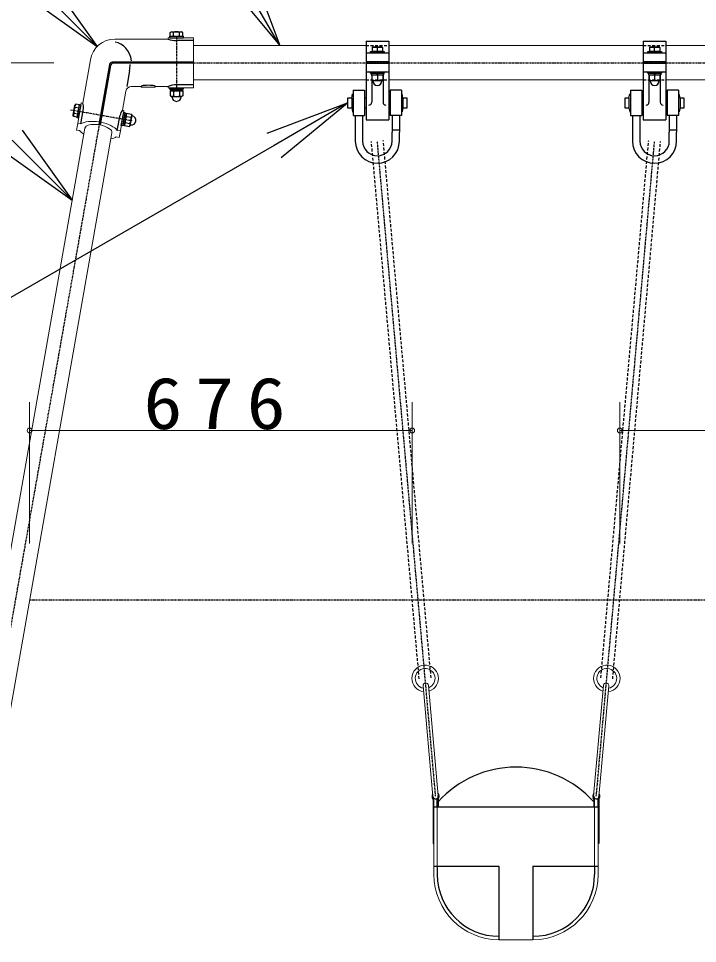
# Model space of a CAD drawing. Units: millimetres at full size; details may follow other scales. Extents: x -19543 to 0, y -2740 to 13350.
# Drawn here: x -17689 to -16489, y 2993 to 4628 of the extents above; entities that cross this region are included whole.
import ezdxf

# ---------------------------------------------------------------- set-up
doc = ezdxf.new("R2010")
doc.units = ezdxf.units.MM
doc.linetypes.add('USER2', pattern=[6, 3, -1, 1, -1])
doc.linetypes.add('USER4', pattern=[8, 5, -3])
doc.layers.add('線', color=2, linetype='Continuous', lineweight=25)
doc.layers.add('補助', color=2, linetype='Continuous', lineweight=13)
doc.styles.add('ＭＳ ゴシック', font='')
doc.styles.get('ＭＳ ゴシック').set_extended_font_data('MS Gothic')

# ---------------------------------------------------------------- blocks, each defined once
blk = doc.blocks.new('dimension_origin')
at = {"color": 0, "linetype": 'Continuous', "lineweight": -2}
blk.add_circle((0, 0), 1.25, dxfattribs=at)

msp = doc.modelspace()

# ---------------------------------------------------------------- linework, layer by layer
at = {"layer": '線', "color": 7, "lineweight": 13}
for p, q in [((-17425, 4591.75), (-17425, 4594.25)), ((-17380, 4594.25), (-17425, 4594.25)), ((-17380, 4591.75), (-17380, 4594.25)), ((-17424.98, 4591.75), (-17518.907, 4591.75)), ((-17380, 4591.75), (-17380, 4551)), ((-17380, 4580.25), (-17075, 4580.25)), ((-17035, 4580.25), (-16585, 4580.25)), ((-16545, 4580.25), (-16010, 4580.25)), ((-17562.239, 4555.391), (-17575.814, 4478.404)), ((-17380, 4549), (-17380, 4508.25)), ((-17380, 4519.75), (-17075, 4519.75)), ((-17035, 4519.75), (-16585, 4519.75)), ((-16545, 4519.75), (-16010, 4519.75)), ((-17499.304, 4499.986), (-17505.301, 4465.971)), ((-17472.5, 4508.25), (-17489.456, 4508.25)), ((-17472.5, 4506.75), (-17472.5, 4508.25)), ((-17472.5, 4506.75), (-17447.5, 4506.75)), ((-17447.5, 4506.75), (-17447.5, 4508.25)), ((-17424.98, 4508.25), (-17447.5, 4508.25)), ((-17425, 4508.25), (-17425, 4505.75)), ((-17380, 4505.75), (-17425, 4505.75)), ((-17380, 4508.25), (-17380, 4505.75)), ((-17584.633, 4442.782), (-17578.276, 4478.839)), ((-17575.814, 4478.404), (-17578.276, 4478.839)), ((-17509.197, 4429.481), (-17502.839, 4465.537)), ((-17505.301, 4465.971), (-17502.839, 4465.537)), ((-17945.675, 2314.589), (-17571.877, 4434.504)), ((-17586.695, 4431.088), (-17584.633, 4442.782)), ((-17581.241, 4430.126), (-17586.695, 4431.088)), ((-17579.179, 4441.82), (-17584.633, 4442.782)), ((-17897.814, 2306.15), (-17524.015, 4426.065)), ((-17516.713, 4418.748), (-17511.259, 4417.787)), ((-17514.651, 4430.442), (-17509.197, 4429.481)), ((-17511.259, 4417.787), (-17509.197, 4429.481)), ((-16956.731, 3253.329), (-16974.108, 3448.644)), ((-16947.269, 3254.171), (-16964.645, 3449.486)), ((-16672.731, 3254.171), (-16655.355, 3449.486)), ((-16663.269, 3253.329), (-16645.892, 3448.644)), ((-16955, 3235), (-16955, 3115)), ((-16949, 3235), (-16949, 3130)), ((-16671, 3235), (-16671, 3130)), ((-16665, 3235), (-16665, 3115)), ((-16840, 3000), (-16780, 3000))]:
    msp.add_line(p, q, dxfattribs=at)
at = {"layer": '線'}
for p, q in [((-17422, 4596.75), (-17398, 4596.75)), ((-17422, 4594.25), (-17422, 4596.75)), ((-17422, 4594.25), (-17398, 4594.25)), ((-17420.97, 4603.613), (-17419, 4604.75)), ((-17420.97, 4596.75), (-17420.97, 4603.613)), ((-17420.97, 4596.75), (-17399.03, 4596.75)), ((-17419, 4604.75), (-17401, 4604.75)), ((-17415.485, 4596.75), (-17415.485, 4603.613)), ((-17404.515, 4596.75), (-17404.515, 4603.613)), ((-17399.03, 4603.613), (-17401, 4604.75)), ((-17399.03, 4596.75), (-17399.03, 4603.613)), ((-17398, 4596.75), (-17398, 4594.25)), ((-17380.02, 4589.114), (-17410, 4589.114)), ((-17075, 4588.25), (-17035, 4588.25)), ((-17075, 4588.25), (-17075, 4449)), ((-17035, 4588.25), (-17035, 4449)), ((-16585, 4588.25), (-16545, 4588.25)), ((-16585, 4588.25), (-16585, 4449)), ((-16545, 4588.25), (-16545, 4449)), ((-17075, 4567.25), (-17035, 4567.25)), ((-17067, 4569.75), (-17043, 4569.75)), ((-17067, 4567.25), (-17067, 4569.75)), ((-17067, 4567.25), (-17043, 4567.25)), ((-17064, 4576.75), (-17063.5, 4577.25)), ((-17064, 4576.75), (-17064, 4569.75)), ((-17046, 4569.75), (-17064, 4569.75)), ((-17046.5, 4577.25), (-17063.5, 4577.25)), ((-17055, 4569.75), (-17055, 4576.113)), ((-17046, 4576.75), (-17046.5, 4577.25)), ((-17046, 4576.75), (-17046, 4569.75)), ((-17043, 4569.75), (-17043, 4567.25)), ((-16585, 4567.25), (-16545, 4567.25)), ((-16577, 4569.75), (-16553, 4569.75)), ((-16577, 4567.25), (-16577, 4569.75)), ((-16577, 4567.25), (-16553, 4567.25)), ((-16574, 4576.75), (-16573.5, 4577.25)), ((-16574, 4576.75), (-16574, 4569.75)), ((-16556, 4569.75), (-16574, 4569.75)), ((-16556.5, 4577.25), (-16573.5, 4577.25)), ((-16565, 4569.75), (-16565, 4576.113)), ((-16556, 4576.75), (-16556.5, 4577.25)), ((-16556, 4576.75), (-16556, 4569.75)), ((-16553, 4569.75), (-16553, 4567.25)), ((-17528.456, 4546.868), (-17547.196, 4440.587)), ((-17380, 4551), (-17523.532, 4551)), ((-17380, 4549), (-17521.752, 4549)), ((-17075, 4552.25), (-17035, 4552.25)), ((-17075, 4549), (-17035, 4549)), ((-16585, 4552.25), (-16545, 4552.25)), ((-16585, 4549), (-16545, 4549)), ((-17526.676, 4544.868), (-17545.128, 4440.222)), ((-17492.999, 4535.744), (-17497.847, 4508.25)), ((-17075, 4534), (-17035, 4534)), ((-17067, 4534), (-17043, 4534)), ((-17067, 4531.5), (-17067, 4534)), ((-17067, 4531.5), (-17043, 4531.5)), ((-17065.75, 4531.5), (-17044.25, 4531.5)), ((-17065.75, 4531.5), (-17065.75, 4528.5)), ((-17065, 4529), (-17065, 4480.084)), ((-17055.167, 4528.5), (-17055.971, 4531.5)), ((-17054.029, 4528.5), (-17054.833, 4531.5)), ((-17045, 4529), (-17045, 4480.084)), ((-17044.25, 4531.5), (-17044.25, 4528.5)), ((-17043, 4534), (-17043, 4531.5)), ((-16585, 4534), (-16545, 4534)), ((-16577, 4534), (-16553, 4534)), ((-16577, 4531.5), (-16577, 4534)), ((-16577, 4531.5), (-16553, 4531.5)), ((-16575.75, 4531.5), (-16554.25, 4531.5)), ((-16575.75, 4531.5), (-16575.75, 4528.5)), ((-16575, 4529), (-16575, 4480.084)), ((-16565.167, 4528.5), (-16565.971, 4531.5)), ((-16564.029, 4528.5), (-16564.833, 4531.5)), ((-16555, 4529), (-16555, 4480.084)), ((-16554.25, 4531.5), (-16554.25, 4528.5)), ((-16553, 4534), (-16553, 4531.5)), ((-17065.75, 4528.5), (-17044.25, 4528.5)), ((-17064.5, 4528.5), (-17064.5, 4518.789)), ((-17064.5, 4528.5), (-17045.5, 4528.5)), ((-17064.5, 4518.789), (-17064, 4518.5)), ((-17064, 4518.5), (-17046, 4518.5)), ((-17063, 4518), (-17063, 4518.5)), ((-17055, 4528.5), (-17055, 4519.637)), ((-17047, 4518), (-17047, 4518.5)), ((-17045.5, 4518.789), (-17046, 4518.5)), ((-17045.5, 4528.5), (-17045.5, 4518.789)), ((-16575.75, 4528.5), (-16554.25, 4528.5)), ((-16574.5, 4528.5), (-16574.5, 4518.789)), ((-16574.5, 4528.5), (-16555.5, 4528.5)), ((-16574.5, 4518.789), (-16574, 4518.5)), ((-16574, 4518.5), (-16556, 4518.5)), ((-16573, 4518), (-16573, 4518.5)), ((-16565, 4528.5), (-16565, 4519.637)), ((-16557, 4518), (-16557, 4518.5)), ((-16555.5, 4518.789), (-16556, 4518.5)), ((-16555.5, 4528.5), (-16555.5, 4518.789)), ((-17422, 4505.75), (-17398, 4505.75)), ((-17422, 4503.25), (-17422, 4505.75)), ((-17422, 4503.25), (-17398, 4503.25)), ((-17420.97, 4500.25), (-17399.03, 4500.25)), ((-17420.97, 4500.25), (-17420.97, 4491.387)), ((-17399.25, 4503.25), (-17420.75, 4503.25)), ((-17420.75, 4503.25), (-17420.75, 4500.25)), ((-17399.25, 4500.25), (-17420.75, 4500.25)), ((-17415.485, 4500.25), (-17415.485, 4491.387)), ((-17410.167, 4500.25), (-17410.971, 4503.25)), ((-17380.02, 4510.886), (-17410, 4510.886)), ((-17409.029, 4500.25), (-17409.833, 4503.25)), ((-17404.515, 4500.25), (-17404.515, 4491.387)), ((-17399.25, 4503.25), (-17399.25, 4500.25)), ((-17399.03, 4500.25), (-17399.03, 4491.387)), ((-17398, 4505.75), (-17398, 4503.25)), ((-17097.5, 4501.5), (-17077.5, 4501.5)), ((-17097.5, 4501.5), (-17097.5, 4456.5)), ((-17077.5, 4501.5), (-17077.5, 4456.5)), ((-17012.5, 4501.5), (-17032.5, 4501.5)), ((-17032.5, 4501.5), (-17032.5, 4456.5)), ((-17012.5, 4501.5), (-17012.5, 4456.5)), ((-16607.5, 4501.5), (-16587.5, 4501.5)), ((-16607.5, 4501.5), (-16607.5, 4456.5)), ((-16587.5, 4501.5), (-16587.5, 4456.5)), ((-16522.5, 4501.5), (-16542.5, 4501.5)), ((-16542.5, 4501.5), (-16542.5, 4456.5)), ((-16522.5, 4501.5), (-16522.5, 4456.5)), ((-17420.97, 4491.387), (-17419, 4490.25)), ((-17419, 4490.25), (-17401, 4490.25)), ((-17418, 4489.75), (-17418, 4490.25)), ((-17402, 4489.75), (-17402, 4490.25)), ((-17399.03, 4491.387), (-17401, 4490.25)), ((-17100.259, 4487.5), (-17107.5, 4487.5)), ((-17107.5, 4487.5), (-17107.5, 4470.5)), ((-17100.258, 4487.481), (-17098.724, 4494.852)), ((-17100.258, 4487.481), (-17100.258, 4470.519)), ((-17098.724, 4494.852), (-17097.5, 4494.598)), ((-17097.5, 4494.598), (-17097.5, 4463.402)), ((-17075, 4487.5), (-17077.5, 4487.5)), ((-17032.5, 4487.5), (-17035.011, 4487.5)), ((-17011.276, 4494.852), (-17012.5, 4494.598)), ((-17012.5, 4494.598), (-17012.5, 4463.402)), ((-17009.742, 4487.481), (-17011.276, 4494.852)), ((-17002.5, 4487.5), (-17009.744, 4487.5)), ((-17009.742, 4487.481), (-17009.742, 4470.519)), ((-17002.5, 4470.5), (-17002.5, 4487.5)), ((-16610.259, 4487.5), (-16617.5, 4487.5)), ((-16617.5, 4487.5), (-16617.5, 4470.5)), ((-16610.258, 4487.481), (-16608.724, 4494.852)), ((-16610.258, 4487.481), (-16610.258, 4470.519)), ((-16608.724, 4494.852), (-16607.5, 4494.598)), ((-16607.5, 4494.598), (-16607.5, 4463.402)), ((-16585, 4487.5), (-16587.5, 4487.5)), ((-16542.5, 4487.5), (-16545.011, 4487.5)), ((-16521.276, 4494.852), (-16522.5, 4494.598)), ((-16522.5, 4494.598), (-16522.5, 4463.402)), ((-16519.742, 4487.481), (-16521.276, 4494.852)), ((-16512.5, 4487.5), (-16519.744, 4487.5)), ((-16519.742, 4487.481), (-16519.742, 4470.519)), ((-16512.5, 4470.5), (-16512.5, 4487.5)), ((-17592.784, 4457.026), (-17589.658, 4474.753)), ((-17588.196, 4476.495), (-17589.658, 4474.753)), ((-17582.39, 4469.902), (-17589.149, 4471.094)), ((-17581.438, 4475.304), (-17588.196, 4476.495)), ((-17585.426, 4452.683), (-17581.259, 4476.318)), ((-17585.247, 4453.698), (-17581.438, 4475.304)), ((-17582.964, 4452.249), (-17578.797, 4475.884)), ((-17581.259, 4476.318), (-17578.797, 4475.884)), ((-17579.179, 4441.82), (-17574.395, 4468.952)), ((-17107.5, 4470.5), (-17100.259, 4470.5)), ((-17100.258, 4470.519), (-17098.724, 4463.148)), ((-17098.724, 4463.148), (-17097.5, 4463.402)), ((-17077.5, 4470.5), (-17075, 4470.5)), ((-17035.011, 4470.5), (-17032.5, 4470.5)), ((-17011.276, 4463.148), (-17012.5, 4463.402)), ((-17009.742, 4470.519), (-17011.276, 4463.148)), ((-17009.744, 4470.5), (-17002.5, 4470.5)), ((-16617.5, 4470.5), (-16610.259, 4470.5)), ((-16610.258, 4470.519), (-16608.724, 4463.148)), ((-16608.724, 4463.148), (-16607.5, 4463.402)), ((-16587.5, 4470.5), (-16585, 4470.5)), ((-16545.011, 4470.5), (-16542.5, 4470.5)), ((-16521.276, 4463.148), (-16522.5, 4463.402)), ((-16519.742, 4470.519), (-16521.276, 4463.148)), ((-16519.744, 4470.5), (-16512.5, 4470.5)), ((-17592.006, 4454.889), (-17592.784, 4457.026)), ((-17585.247, 4453.698), (-17592.006, 4454.889)), ((-17584.295, 4459.099), (-17591.053, 4460.291)), ((-17582.964, 4452.249), (-17585.426, 4452.683)), ((-17514.651, 4430.442), (-17509.867, 4457.574)), ((-17507.528, 4438.947), (-17503.36, 4462.583)), ((-17505.066, 4438.513), (-17500.898, 4462.149)), ((-17501.115, 4460.917), (-17504.849, 4439.744)), ((-17503.36, 4462.583), (-17500.898, 4462.149)), ((-17500.057, 4449.645), (-17503.151, 4449.374)), ((-17499.859, 4450.766), (-17502.953, 4450.496)), ((-17501.933, 4439.007), (-17498.123, 4460.613)), ((-17498.161, 4460.397), (-17501.894, 4439.223)), ((-17501.115, 4460.917), (-17498.161, 4460.397)), ((-17499.075, 4455.211), (-17490.347, 4453.672)), ((-17498.123, 4460.613), (-17489.395, 4459.074)), ((-17491.742, 4439.21), (-17488.617, 4456.937)), ((-17489.395, 4459.074), (-17488.617, 4456.937)), ((-17488.298, 4455.865), (-17488.79, 4455.952)), ((-17097.5, 4456.5), (-17077.5, 4456.5)), ((-17094, 4456.5), (-17094, 4411.5)), ((-17081, 4456.5), (-17081, 4411.5)), ((-17075, 4449), (-17035, 4449)), ((-17012.5, 4456.5), (-17032.5, 4456.5)), ((-17029, 4456.5), (-17029, 4427.5)), ((-17016, 4456.5), (-17016, 4427.5)), ((-16607.5, 4456.5), (-16587.5, 4456.5)), ((-16604, 4456.5), (-16604, 4411.5)), ((-16591, 4456.5), (-16591, 4411.5)), ((-16585, 4449), (-16545, 4449)), ((-16522.5, 4456.5), (-16542.5, 4456.5)), ((-16539, 4456.5), (-16539, 4427.5)), ((-16526, 4456.5), (-16526, 4427.5)), ((-17505.066, 4438.513), (-17507.528, 4438.947)), ((-17504.849, 4439.744), (-17501.894, 4439.223)), ((-17501.933, 4439.007), (-17493.204, 4437.468)), ((-17500.98, 4444.408), (-17492.252, 4442.869)), ((-17493.204, 4437.468), (-17491.742, 4439.21)), ((-17491.076, 4440.108), (-17491.569, 4440.195)), ((-17029, 4431.5), (-17016, 4431.5)), ((-16539, 4431.5), (-16526, 4431.5)), ((-17029, 4411.5), (-17029, 4427.5)), ((-17016, 4411.5), (-17016, 4427.5)), ((-16539, 4411.5), (-16539, 4427.5)), ((-16526, 4411.5), (-16526, 4427.5)), ((-16956.5, 3247.724), (-16956.5, 3170)), ((-16955, 3235), (-16955, 3247.724)), ((-16949, 3235), (-16949, 3247.724)), ((-16947.5, 3247.724), (-16947.5, 3235)), ((-16672.5, 3247.724), (-16672.5, 3235)), ((-16671, 3235), (-16671, 3247.724)), ((-16665, 3235), (-16665, 3247.724)), ((-16663.5, 3247.724), (-16663.5, 3170)), ((-16955, 3235), (-16665, 3235)), ((-16956.5, 3170), (-16955, 3170)), ((-16663.5, 3170), (-16665, 3170)), ((-16955, 3130), (-16840, 3130)), ((-16949, 3130), (-16949, 3115)), ((-16840, 3130), (-16840, 3000)), ((-16780, 3130), (-16780, 3000)), ((-16780, 3130), (-16665, 3130)), ((-16671, 3130), (-16671, 3115))]:
    msp.add_line(p, q, dxfattribs=at)
at = {"layer": '線', "color": 20, "linetype": 'USER2'}
for p, q in [((-17410, 4595.25), (-17410, 4504.75)), ((-17923.096, 2302.706), (-17527.167, 4548.132)), ((-17500, 4550), (-14619.182, 4550)), ((-17597.327, 4466.966), (-17488.998, 4447.865)), ((-16952, 3253.75), (-17055, 4411.5)), ((-16668, 3253.75), (-16565, 4411.5)), ((-11674.329, 3600), (-17669.673, 3600))]:
    msp.add_line(p, q, dxfattribs=at)
at = {"layer": '線', "color": 4, "linetype": 'USER4'}
for p, q in [((-17075, 4580.25), (-17035, 4580.25)), ((-16585, 4580.25), (-16545, 4580.25)), ((-17075, 4519.75), (-17035, 4519.75)), ((-16585, 4519.75), (-16545, 4519.75)), ((-16980.965, 3460.835), (-17065.459, 4410.569)), ((-16960.048, 3462.696), (-17044.541, 4412.43)), ((-16659.952, 3462.696), (-16575.459, 4412.43)), ((-16639.035, 3460.835), (-16554.541, 4410.569))]:
    msp.add_line(p, q, dxfattribs=at)
at = {"layer": '線', "linetype": 'USER4'}
for p, q in [((-17061, 4552.25), (-17061, 4549)), ((-17049, 4552.25), (-17049, 4549)), ((-16571, 4552.25), (-16571, 4549)), ((-16559, 4552.25), (-16559, 4549))]:
    msp.add_line(p, q, dxfattribs=at)
at = {"layer": '線'}
for centre, radius, start, end in [((-17418.227, 4598.863), 5.485, 60.00001, 119.99999), ((-17410, 4590.954), 13.796, 66.57346, 113.42654), ((-17401.773, 4598.863), 5.485, 60.00001, 119.99999), ((-17409.944, 4633.435), 44.321, 250.14052, 269.92721), ((-17059.5, 4564.641), 12.323, 68.58229, 111.41755), ((-17050.5, 4564.641), 12.323, 68.58243, 111.41757), ((-16569.5, 4564.641), 12.323, 68.58229, 111.41755), ((-16560.5, 4564.641), 12.323, 68.58243, 111.41757), ((-17523.532, 4546), 5, 90, 170), ((-17521.752, 4544), 5, 90, 170), ((-17070, 4529), 5, 0, 90), ((-17040, 4529), 5, 90, 180), ((-16580, 4529), 5, 0, 90), ((-16550, 4529), 5, 90, 180), ((-17059.75, 4532.508), 13.72, 249.74445, 290.25555), ((-17055, 4518), 8, 180, 0), ((-17050.25, 4532.508), 13.72, 249.74445, 290.25555), ((-16569.75, 4532.508), 13.72, 249.74445, 290.25555), ((-16565, 4518), 8, 180, 0), ((-16560.25, 4532.508), 13.72, 249.74445, 290.25555), ((-17409.944, 4466.565), 44.321, 90.07279, 109.85948), ((-17418.227, 4496.137), 5.485, 240.00001, 299.99999), ((-17410, 4489.75), 8, 180, 0), ((-17410, 4504.046), 13.796, 246.57346, 293.42654), ((-17401.773, 4496.137), 5.485, 240.00001, 299.99999), ((-17070, 4480.084), 5, 270, 0), ((-17040, 4480.084), 5, 180, 270), ((-16580, 4480.084), 5, 270, 0), ((-16550, 4480.084), 5, 180, 270), ((-17577.635, 4463.494), 13.796, 146.57346, 193.42654), ((-17583.995, 4472.97), 5.485, 140.00001, 199.99999), ((-17591.746, 4471.181), 17.493, 352.67942, 24.38988), ((-17492.801, 4453.734), 17.493, 135.61012, 167.32058), ((-17586.852, 4456.765), 5.485, 140.00001, 199.99999), ((-17503.766, 4450.469), 13.796, 326.57346, 13.42654), ((-17489.687, 4447.987), 8, 260, 80), ((-17494.549, 4457.198), 5.485, 320.00001, 19.99999), ((-17497.406, 4440.993), 5.485, 320.00001, 19.99999), ((-17055, 4411.5), 39, 180, 0), ((-17055, 4411.5), 26, 180, 0), ((-16565, 4411.5), 39, 180, 0), ((-16565, 4411.5), 26, 180, 0), ((-16810, 3119.821), 185.179, 42.05292, 137.94708), ((-16952, 3253.75), 6.25, 144.54817, 212.38754), ((-16952, 3253.75), 4.75, 185.08397, 5.08397), ((-16952, 3253.75), 6.25, 327.61246, 45.61977), ((-16668, 3253.75), 6.25, 134.38023, 212.38754), ((-16668, 3253.75), 4.75, 174.91603, 354.91603), ((-16668, 3253.75), 6.25, 327.61246, 35.45183), ((-16961.5, 3247.724), 5, 0, 32.38754), ((-16961.5, 3247.724), 6.5, 0, 32.38754), ((-16942.5, 3247.724), 6.5, 147.61246, 180), ((-16942.5, 3247.724), 5, 147.61246, 180), ((-16677.5, 3247.724), 5, 0, 32.38754), ((-16677.5, 3247.724), 6.5, 0, 32.38754), ((-16658.5, 3247.724), 6.5, 147.61246, 180), ((-16658.5, 3247.724), 5, 147.61246, 180), ((-16840, 3115), 109, 180, 270), ((-16780, 3115), 109, 270, 0)]:
    msp.add_arc(centre, radius, start, end, dxfattribs=at)
at = {"layer": '線', "color": 7, "lineweight": 13}
for centre, radius, start, end in [((-17518.907, 4547.75), 44, 90, 170), ((-17489.456, 4498.25), 10, 90, 170), ((-16970.506, 3461.765), 23.5, 286.74537, 263.42256), ((-16649.494, 3461.765), 23.5, 276.57744, 253.25463), ((-16970.506, 3461.765), 17.5, 290.83326, 259.33468), ((-16649.494, 3461.765), 17.5, 280.66532, 249.16674), ((-16969.376, 3449.065), 4.75, 5.08397, 185.08397), ((-16650.624, 3449.065), 4.75, 354.91603, 174.91603), ((-16952, 3253.75), 4.75, 185.08397, 5.08397), ((-16668, 3253.75), 4.75, 174.91603, 354.91603), ((-16840, 3115), 115, 180, 270), ((-16780, 3115), 115, 270, 0)]:
    msp.add_arc(centre, radius, start, end, dxfattribs=at)
at = {"layer": '線'}
for centre, major_axis, ratio, start_param, end_param in [((-17526.747, 4537.843), (8.601, 48.779), 0.767184, 5.17056079, 6.28318531), ((-17530.421, 4542.343), (8.601, 48.779), 0.767184, 4.71238898, 4.94160831), ((-17460, 4508.25), (-12.5, 0), 0.145033, 3.14159265, 6.28318531)]:
    msp.add_ellipse(centre, major_axis=major_axis, ratio=ratio, start_param=start_param, end_param=end_param, dxfattribs=at)
at = {"layer": '線', "color": 7, "lineweight": 13}
for centre, major_axis, ratio, start_param, end_param in [((-17545.78, 4429.902), (-37.423, 6.599), 0.398766, 4.79801991, 5.8805749), ((-17545.78, 4429.902), (-26.097, 4.602), 0.390731, 4.83534003, 6.28318531), ((-17550.113, 4430.666), (-26.097, 4.602), 0.390731, 3.14159265, 4.58943793), ((-17550.113, 4430.666), (-37.423, 6.599), 0.398766, 3.54420306, 4.62675805), ((-17545.78, 4429.902), (-37.423, 6.599), 0.398766, 0.40261041, 0.79907716), ((-17550.113, 4430.666), (-37.423, 6.599), 0.398766, 2.3425155, 2.73898224)]:
    msp.add_ellipse(centre, major_axis=major_axis, ratio=ratio, start_param=start_param, end_param=end_param, dxfattribs=at)
at = {"layer": '補助', "lineweight": 25}
for p, q in [((-17227.5, 4580.25), (-17302.5, 4710.154)), ((-17280.849, 4722.654), (-17227.5, 4580.25)), ((-17638.408, 4702.606), (-17550.02, 4578.863)), ((-17324.151, 4697.654), (-17227.5, 4580.25)), ((-17550.02, 4578.863), (-17656.086, 4684.929)), ((-17673.764, 4667.251), (-17550.02, 4578.863)), ((-17249.904, 4425.651), (-17107.5, 4479)), ((-17107.5, 4479), (-17237.404, 4404)), ((-17224.904, 4382.349), (-17107.5, 4479)), ((-17682.702, 4431.006), (-17594.313, 4307.262)), ((-17237.404, 4404), (-17817.987, 4068.8)), ((-17594.313, 4307.262), (-17700.379, 4413.328)), ((-17718.057, 4395.651), (-17594.313, 4307.262))]:
    msp.add_line(p, q, dxfattribs=at)
at = {"layer": '補助'}
for p, q in [((-17626.837, 4550), (-18700, 4550)), ((-17669.673, 3700), (-17669.673, 3950)), ((-16993.346, 3700), (-16993.346, 3950)), ((-16626.654, 3700.29), (-16626.654, 3950)), ((-17669.673, 3900), (-16993.346, 3900)), ((-16626.654, 3900), (-15928.346, 3900))]:
    msp.add_line(p, q, dxfattribs=at)

# ---------------------------------------------------------------- block references
at = {"layer": '補助', "xscale": 3.33, "yscale": 3.33}
for p in [(-17669.673, 3900), (-16626.654, 3900)]:
    msp.add_blockref('dimension_origin', p, dxfattribs=at)
at = {"layer": '補助', "xscale": 3.33, "yscale": 3.33, "rotation": 180}
msp.add_blockref('dimension_origin', (-16993.346, 3900), dxfattribs=at)

# ---------------------------------------------------------------- texts
at = {"layer": '補助', "insert": (-17331.509, 3901), "char_height": 91.64, "attachment_point": 8, "style": 'ＭＳ ゴシック'}
msp.add_mtext('\\T1.33;\\W1.1;676', dxfattribs=at)

doc.saveas('drawing.dxf')
